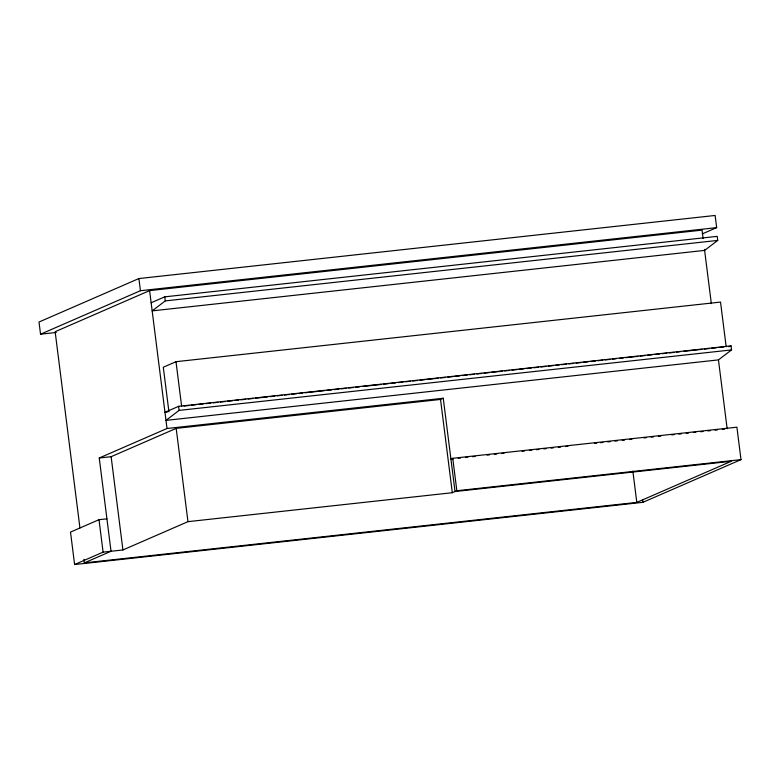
<?xml version="1.0" encoding="UTF-8"?>
<svg xmlns="http://www.w3.org/2000/svg" width="780" height="780" viewBox="0 0 780 780"><rect width="100%" height="100%" fill="white"/><g stroke="black" fill="none" stroke-linecap="round" stroke-linejoin="round"><path stroke-width="1.17" d="M717.717 240.416L165.262 300.904L152.159 310.879L704.613 250.399L717.717 240.416L717.2 236.359L164.746 296.849L151.135 302.767M731.552 349.918L179.088 410.397L165.994 420.381L718.448 359.892L731.552 349.918L731.035 345.862L178.581 406.341L164.97 412.269L167.388 412.006M702.234 233.912L716.664 227.633L715.133 215.465L138.899 278.548L39 322.033L40.54 334.201L56.277 332.475M40.54 334.201L140.429 290.716L716.664 227.633M703.121 238.553L702.058 230.12L149.604 290.599L55.146 331.715L79.94 527.962M726.16 346.69L720.525 302.075L175.997 361.696L163.293 367.224L168.928 411.83M84.347 562.877L111.023 551.265L99.245 457.987L167.018 428.493L443.245 398.248L455.032 491.527L731.26 461.282L636.812 502.398L84.347 562.877L83.899 559.27M99.245 457.987L111.13 456.69L176.182 428.376L440.524 399.438L443.245 398.248M106.928 518.827L99.002 519.694L70.512 532.087L74.607 564.535L642.915 502.32L741 459.625L736.905 427.186L452.751 458.289L450.928 459.079L453.346 458.815M74.607 564.535L103.096 552.133L122.918 549.968L187.97 521.654L452.312 492.716L456.846 490.737L741 459.625M728.939 346.769L731.035 345.862M184.051 406.039L188.897 405.512M191.314 405.249L196.16 404.713M198.578 404.45L203.414 403.923M205.832 403.66L210.678 403.123M213.096 402.86L217.942 402.334M220.36 402.07L225.196 401.534M227.614 401.271L232.459 400.744M234.877 400.481L238.505 400.081M240.932 399.818L245.768 399.282M248.186 399.019L253.032 398.492M255.45 398.229L267.55 396.903M269.968 396.64L274.814 396.103M277.231 395.84L282.067 395.314M284.495 395.041L289.331 394.514M291.749 394.251L296.595 393.724M299.013 393.452L302.64 393.061M305.058 392.788L324.421 390.673M326.84 390.409L331.685 389.883M334.103 389.61L338.939 389.084M341.367 388.82L346.203 388.294M348.621 388.021L353.467 387.494M355.885 387.231L359.512 386.831M363.148 386.431L381.293 384.442M383.721 384.179L388.557 383.653M390.975 383.389L395.821 382.853M398.239 382.59L403.075 382.063M405.502 381.8L410.339 381.264M412.756 381.001L417.602 380.474M420.02 380.211L424.856 379.675M427.274 379.411L438.165 378.222M440.593 377.959L445.429 377.423M447.847 377.159L452.692 376.633M455.11 376.369L459.947 375.833M462.374 375.57L467.21 375.043M469.628 374.78L474.474 374.244M476.892 373.981L481.728 373.454M484.156 373.191L488.992 372.655M491.41 372.392L502.3 371.202M504.718 370.939L509.564 370.402M511.982 370.139L516.828 369.613M519.246 369.34L524.082 368.813M526.5 368.55L531.346 368.023M533.764 367.75L538.609 367.224M541.027 366.961L545.864 366.434M548.282 366.161L553.127 365.635M555.545 365.372L559.172 364.972M561.6 364.709L566.436 364.182M568.854 363.909L573.7 363.382M576.118 363.119L580.954 362.593M583.382 362.32L588.217 361.793M590.635 361.53L595.481 360.994M597.899 360.731L602.735 360.204M605.163 359.941L609.999 359.404M612.417 359.141L616.054 358.741M619.681 358.351L623.308 357.952M625.726 357.689L637.835 356.363M640.253 356.099L645.089 355.563M647.507 355.3L652.353 354.773M654.771 354.51L659.607 353.974M662.035 353.71L666.871 353.184M669.289 352.921L674.134 352.385M676.553 352.121L680.179 351.721M683.816 351.331L701.961 349.343M704.389 349.079L709.225 348.543M711.643 348.28L716.489 347.753M718.907 347.49L723.742 346.954M458.172 458.289L460.58 458.026M465.406 457.499L467.825 457.236M472.641 456.709L475.059 456.446M487.12 455.12L489.528 454.857M494.354 454.331L496.772 454.067M501.599 453.541L504.007 453.268M522.103 451.288L524.511 451.025M529.337 450.499L531.745 450.235M536.572 449.709L538.99 449.446M543.816 448.909L546.224 448.646M551.05 448.12L553.459 447.856M558.285 447.33L560.703 447.067M565.529 446.54L567.938 446.277M594.477 443.372L596.885 443.108M600.502 442.709L602.92 442.445M607.747 441.919L610.155 441.656M614.981 441.119L617.389 440.856M622.216 440.329L624.634 440.066M629.46 439.54L631.868 439.276M643.929 437.95L646.347 437.687M651.163 437.161L653.582 436.898M658.408 436.371L660.816 436.108M671.678 434.918L674.086 434.655M678.912 434.119L681.32 433.856M686.146 433.329L688.565 433.066M693.381 432.539L695.799 432.276M700.625 431.75L703.033 431.486M707.86 430.95L710.278 430.687M715.094 430.16L717.512 429.897M722.338 429.37L724.747 429.107M704.486 249.395L711.341 303.596M718.448 359.892L727.145 428.698M642.613 499.912L642.915 502.32M632.853 471.091L636.812 502.398M452.751 458.289L456.846 490.737M440.524 399.438L452.312 492.716M175.997 361.696L181.633 406.302M164.746 296.849L165.262 300.904M178.581 406.341L179.088 410.397M176.182 428.376L187.97 521.654M149.604 290.599L167.018 428.493M138.899 278.548L140.429 290.716M111.13 456.69L122.918 549.968M99.002 519.694L103.096 552.133"/></g></svg>
